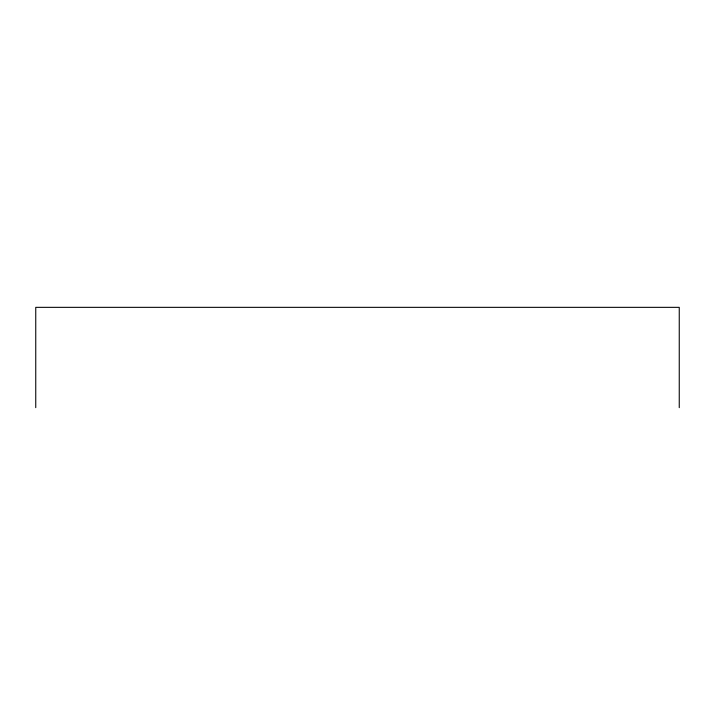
<?xml version="1.0" encoding="UTF-8"?>
<svg xmlns="http://www.w3.org/2000/svg" width="715" height="715" viewBox="0 0 715 715"><rect width="100%" height="100%" fill="white"/><g stroke="black" fill="none" stroke-linecap="round" stroke-linejoin="round"><path stroke-width="1.07" d="M679.25 407.657L679.25 307.343L35.75 307.343L35.75 407.657"/></g></svg>
